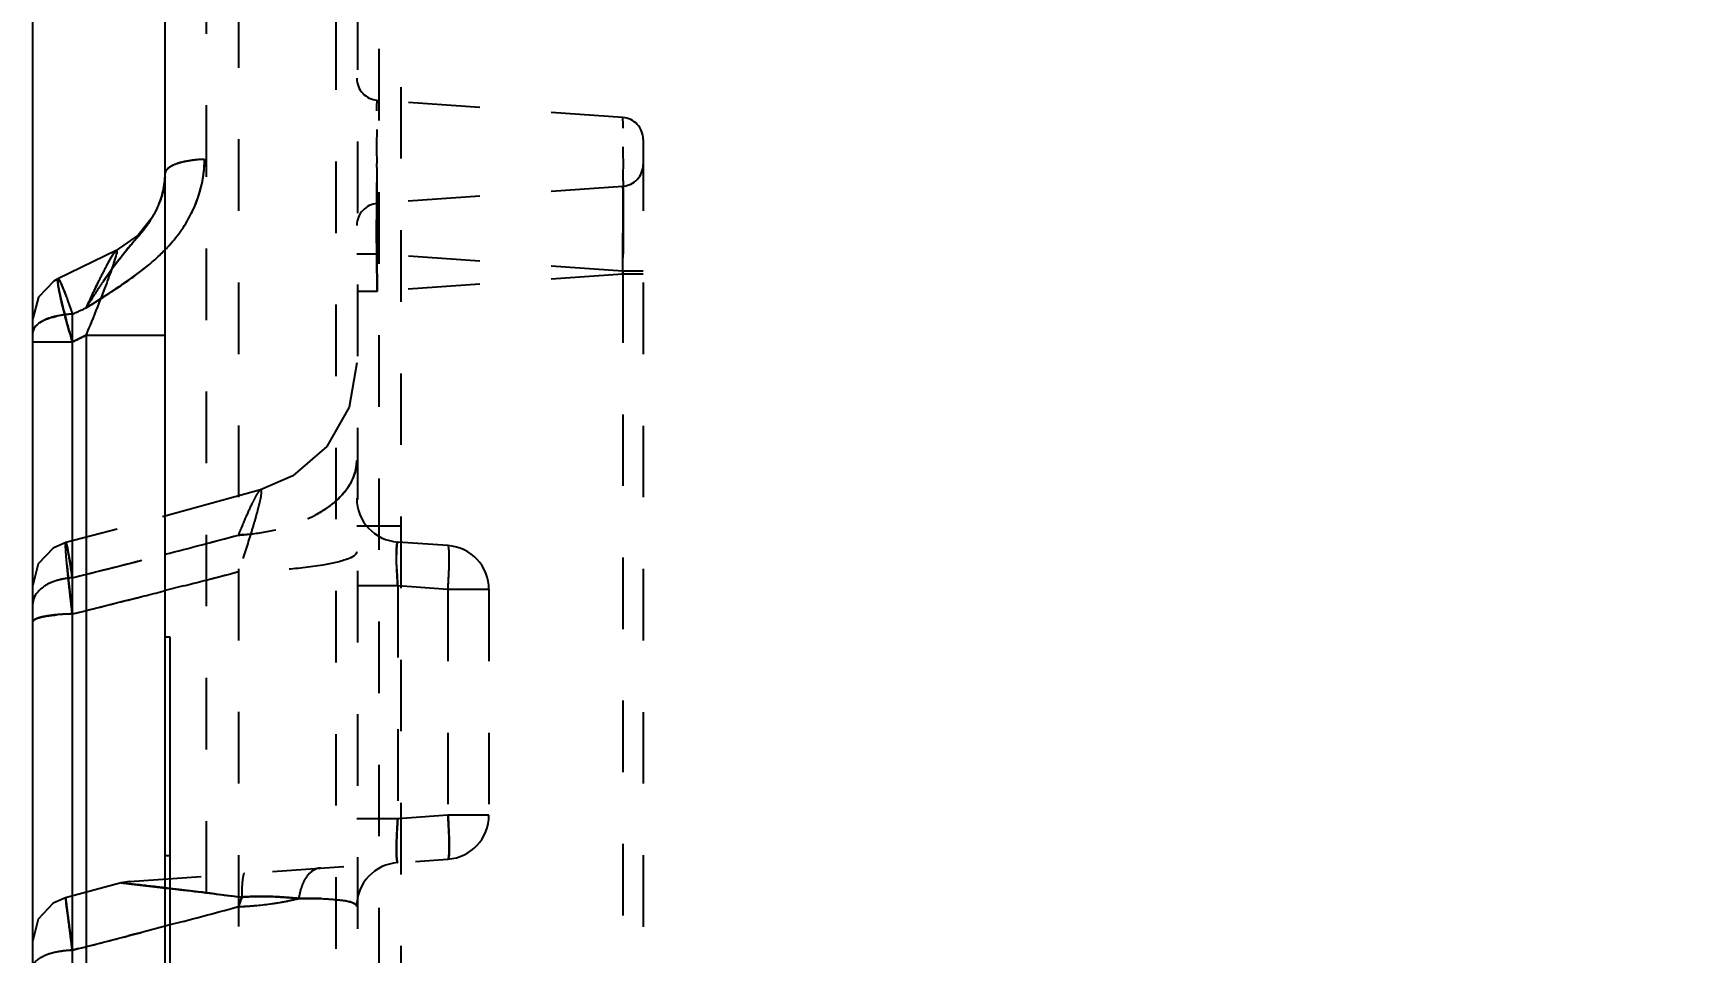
# Model space of a CAD drawing. Header units: millimetres. Extents: x 1727 to 4210, y -6182 to 759.
# Drawn here: x 2841.48 to 2878.98, y -2686.38 to -2665.41 of the extents above; entities that cross this region are included whole.
import ezdxf

# ---------------------------------------------------------------- set-up
doc = ezdxf.new("R2010")
doc.units = ezdxf.units.MM
doc.header["$LTSCALE"] = 16.335
doc.header["$PDMODE"] = 3
doc.header["$PDSIZE"] = 0.3125
doc.linetypes.add('HIDDEN', pattern=[0.2, 0.1, -0.1])
doc.layers.get('0').update_dxf_attribs({"linetype": 'CONTINUOUS'})
doc.layers.get('Defpoints').update_dxf_attribs({"linetype": 'CONTINUOUS'})
doc.layers.add('DEFAULT_2', color=8, linetype='HIDDEN')
doc.styles.get("Standard").update_dxf_attribs({"font": 'txt', "width": 0.8})
doc.dimstyles.new('mold', dxfattribs={"dimtxt": 8, "dimasz": 5, "dimexe": 0, "dimexo": 0, "dimgap": 0, "dimtad": 1, "dimzin": 1, "dimtxsty": 'Standard', "dimcen": 0, "dimclrd": 4, "dimclre": 4, "dimclrt": 6, "dimazin": 0, "dimtfac": 1, "dimtofl": 0, "dimtmove": 0, "dimatfit": 3, "dimfxl": 0, "dimarcsym": 0})

# ---------------------------------------------------------------- blocks, each defined once
blk = doc.blocks.new('*D314')
at = {"color": 4, "lineweight": -2}
for p, q in [((2841.483, -2674.605), (2841.483, -2511.312)), ((2846.483, -2511.312), (2911.483, -2511.312)), ((2916.483, -2637.615), (2916.483, -2511.312))]:
    blk.add_line(p, q, dxfattribs=at)
at = {"color": 4}
for points in [[(2846.483, -2510.478), (2846.483, -2512.145), (2841.483, -2511.312)], [(2911.483, -2510.478), (2911.483, -2512.145), (2916.483, -2511.312)]]:
    blk.add_solid(points, dxfattribs=at)
at = {"layer": 'Defpoints', "color": 0}
for p in [(2916.483, -2511.312), (2916.483, -2637.615), (2841.483, -2674.605)]:
    blk.add_point(p, dxfattribs=at)
at = {"color": 6, "insert": (2884.732, -2506.645), "char_height": 8, "attachment_point": 5}
blk.add_mtext('75,00', dxfattribs=at)

msp = doc.modelspace()

# ---------------------------------------------------------------- linework, layer by layer
at = {"color": 7, "linetype": 'Continuous'}
for p, q in [((2844.498, -2882.769), (2844.498, -2532.769)), ((2843.383, -2670.373), (2842.055, -2671.019)), ((2843.383, -2670.373), (2843.383, -2670.373)), ((2841.959, -2671.072), (2841.61, -2671.436)), ((2842.055, -2671.019), (2841.959, -2671.072)), ((2842.055, -2671.019), (2842.055, -2671.019)), ((2841.61, -2671.436), (2841.483, -2671.926)), ((2841.483, -2727.512), (2841.483, -2671.926)), ((2841.483, -2672.458), (2842.383, -2672.458)), ((2842.383, -2710.246), (2842.383, -2672.458)), ((2842.488, -2672.409), (2842.384, -2672.46)), ((2842.696, -2672.305), (2842.488, -2672.409)), ((2842.698, -2672.308), (2842.698, -2710.396)), ((2844.498, -2672.308), (2842.698, -2672.308)), ((2844.498, -2679.19), (2844.608, -2679.19)), ((2844.608, -2679.19), (2844.608, -2689.19))]:
    msp.add_line(p, q, dxfattribs=at)
msp.add_lwpolyline([(2844.206, -2669.617), (2843.882, -2670.021), (2843.383, -2670.373)], dxfattribs=at)
for centre, radius, start, end in [((2842.167, -2668.382), 2.383, 326.7864, 328.8135), ((2835.478, -2668.096), 8.262, 340.8826, 341.4876)]:
    msp.add_arc(centre, radius, start, end, dxfattribs=at)
for points, knots in [([(2843.09, -2671.071), (2843.254, -2670.827), (2843.6, -2670.357), (2844.002, -2669.93), (2844.161, -2669.687)], [0, 0, 0, 0, 0.50376, 1, 1, 1, 1]), ([(2843.391, -2670.453), (2843.394, -2670.44), (2843.395, -2670.418), (2843.408, -2670.38), (2843.386, -2670.373), (2843.382, -2670.376)], [0, 0, 0, 0, 0.452945, 0.830935, 1, 1, 1, 1]), ([(2843.312, -2670.72), (2843.321, -2670.692), (2843.35, -2670.604), (2843.377, -2670.516), (2843.391, -2670.453)], [0, 0, 0, 0, 0.309049, 1, 1, 1, 1]), ([(2842.072, -2671.243), (2842.068, -2671.223), (2842.057, -2671.16), (2842.047, -2671.097), (2842.047, -2671.054)], [0, 0, 0, 0, 0.328465, 1, 1, 1, 1]), ([(2843.061, -2671.403), (2843.083, -2671.348), (2843.159, -2671.148), (2843.233, -2670.948), (2843.284, -2670.802)], [0, 0, 0, 0, 0.276268, 1, 1, 1, 1]), ([(2842.139, -2671.55), (2842.132, -2671.521), (2842.108, -2671.419), (2842.086, -2671.317), (2842.072, -2671.243)], [0, 0, 0, 0, 0.283776, 1, 1, 1, 1]), ([(2842.698, -2672.308), (2842.73, -2672.23), (2842.853, -2671.929), (2842.974, -2671.628), (2843.061, -2671.403)], [0, 0, 0, 0, 0.258, 1, 1, 1, 1]), ([(2842.383, -2672.458), (2842.358, -2672.377), (2842.272, -2672.075), (2842.192, -2671.772), (2842.139, -2671.55)], [0, 0, 0, 0, 0.270038, 1, 1, 1, 1])]:
    msp.add_open_spline(points, degree=3, knots=knots, dxfattribs=at)
at = {"layer": 'DEFAULT_2', "color": 8, "linetype": 'HIDDEN'}
for p, q in [((2848.899, -2605.811), (2848.869, -2788.13)), ((2848.393, -2609.533), (2848.397, -2788.216)), ((2845.432, -2611.519), (2845.432, -2784.018)), ((2846.169, -2622.096), (2846.169, -2776.07)), ((2849.372, -2652.704), (2849.372, -2755.888)), ((2849.874, -2653.574), (2849.874, -2755.028)), ((2854.934, -2667.335), (2849.337, -2666.943)), ((2855.402, -2667.836), (2855.402, -2693.531)), ((2854.948, -2668.779), (2854.948, -2668.892)), ((2854.934, -2668.908), (2849.337, -2669.299)), ((2849.327, -2669.3), (2849.328, -2669.366)), ((2843.882, -2670.021), (2843.881, -2670.022)), ((2849.337, -2670.452), (2848.869, -2670.452)), ((2854.934, -2670.844), (2849.337, -2670.452)), ((2842.056, -2671.019), (2842.056, -2671.019)), ((2854.934, -2670.913), (2849.337, -2671.304)), ((2854.934, -2670.844), (2854.934, -2690.524)), ((2855.402, -2670.844), (2854.934, -2670.844)), ((2855.402, -2670.913), (2854.934, -2670.913)), ((2849.337, -2671.304), (2848.869, -2671.304)), ((2842.383, -2672.458), (2842.383, -2671.824)), ((2848.869, -2672.935), (2848.694, -2673.948)), ((2848.694, -2673.948), (2848.188, -2674.842)), ((2848.188, -2674.842), (2847.411, -2675.515)), ((2847.411, -2675.515), (2846.671, -2675.836)), ((2846.671, -2675.836), (2845.876, -2676.058)), ((2846.014, -2676.019), (2843.267, -2676.765)), ((2843.406, -2676.728), (2842.234, -2677.037)), ((2849.874, -2676.664), (2848.869, -2676.664)), ((2842.234, -2677.037), (2841.947, -2677.162)), ((2842.234, -2677.037), (2842.234, -2677.036)), ((2850.949, -2677.106), (2849.804, -2677.026)), ((2841.947, -2677.162), (2841.606, -2677.526)), ((2841.606, -2677.526), (2841.483, -2678.009)), ((2844.917, -2678.027), (2844.498, -2678.134)), ((2849.804, -2678.028), (2848.869, -2678.028)), ((2849.804, -2678.028), (2849.804, -2683.339)), ((2850.949, -2678.109), (2849.804, -2678.028)), ((2850.949, -2678.109), (2850.949, -2683.259)), ((2851.884, -2678.109), (2850.949, -2678.109)), ((2851.884, -2678.109), (2851.884, -2683.259)), ((2849.804, -2683.339), (2848.869, -2683.339)), ((2850.949, -2683.259), (2849.804, -2683.339)), ((2851.884, -2683.259), (2850.949, -2683.259)), ((2844.608, -2684.19), (2844.498, -2684.19)), ((2843.689, -2684.769), (2850.949, -2684.261)), ((2843.494, -2684.802), (2842.228, -2685.144)), ((2843.688, -2684.769), (2843.493, -2684.802)), ((2843.55, -2684.809), (2843.495, -2684.802)), ((2844.606, -2684.932), (2844.498, -2684.919)), ((2844.82, -2684.957), (2844.606, -2684.932)), ((2845.195, -2685.001), (2844.82, -2684.957)), ((2846.169, -2685.346), (2846.247, -2685.129)), ((2846.247, -2685.129), (2846.17, -2685.346)), ((2841.606, -2685.632), (2841.483, -2686.115)), ((2844.917, -2685.682), (2844.608, -2685.763)), ((2842.311, -2685.788), (2842.338, -2685.99)), ((2843.801, -2685.975), (2843.654, -2686.013)), ((2843.992, -2685.925), (2843.801, -2685.975)), ((2844.498, -2685.792), (2843.992, -2685.925)), ((2844.608, -2685.763), (2844.498, -2685.792)), ((2842.526, -2686.304), (2842.383, -2686.341))]:
    msp.add_line(p, q, dxfattribs=at)
msp.add_lwpolyline([(2842.228, -2685.144), (2841.947, -2685.268), (2841.606, -2685.632)], dxfattribs=at)
for centre, radius, start, end in [((2849.372, -2666.442), 0.502, 180, 266), ((2854.899, -2667.836), 0.502, 0, 86), ((2958.877, -2668.001), 109.554, 179.79744, 180.20267), ((2735.242, -2668.393), 119.707, 359.81517, 0.1854), ((2845.49, -2671.006), 2.717, 91.9409, 99.3777), ((3090.626, -2667.696), 241.304, 180.16425, 180.38076), ((2854.899, -2668.406), 0.502, 274, 0), ((2842.72, -2668.616), 1.778, 357.4473, 0.0187), ((2636.289, -2668.2), 218.66, 359.59251, 359.81859), ((2849.372, -2669.8), 0.502, 94, 180), ((3185.287, -2667.124), 335.967, 180.38242, 180.56761), ((2768.051, -2669.271), 86.899, 359.32727, 359.69592), ((2922.941, -2669.778), 73.619, 180.27086, 180.70555), ((2745.121, -2669.01), 109.83, 359.00734, 359.33151), ((2849.257, -2675.116), 7.375, 140.3023, 141.3062), ((3003.373, -2668.745), 154.057, 180.72119, 180.95176), ((2842.468, -2673.887), 2.064, 98.6651, 102.422), ((2842.478, -2673.937), 2.116, 92.5947, 98.7443), ((2802.836, -2585.183), 95.24, 294.53398, 294.74256), ((2802.79, -2585.083), 95.35, 294.53384, 294.74216), ((2802.574, -2591.787), 89.961, 296.26479, 296.4871), ((2849.874, -2676.023), 1.005, 180, 266), ((2778.136, -2420.23), 265.502, 284.00361, 284.84745), ((2781.857, -2434.471), 250.783, 284.46463, 284.85942), ((2850.879, -2678.109), 1.005, 0, 86), ((2774.968, -2407.731), 278.395, 284.0138, 284.46293), ((2842.48, -2679.395), 1.557, 93.6026, 107.041), ((2868.647, -2675.095), 26.5, 185.2875, 186.3927), ((2778.607, -2420.537), 265.891, 283.87794, 284.72008), ((2782.856, -2436.943), 248.944, 284.43575, 284.73372), ((2863.35, -2677.089), 13.579, 182.3411, 183.9659), ((2837.646, -2677.175), 13.336, 355.9876, 357.6337), ((2897.353, -2671.865), 55.388, 186.4071, 186.6941), ((2778.713, -2420.831), 265.58, 284.15389, 284.34166), ((2741.607, -2690.151), 101.428, 6.50152, 6.69757), ((2773.311, -2399.36), 287.72, 283.89042, 284.15143), ((2842.471, -2683.582), 4.916, 91.0357, 95.2213), ((2850.879, -2683.259), 1.005, 274, 0), ((2849.874, -2685.344), 1.005, 94, 180), ((2778.169, -2434.27), 260.121, 284.29175, 285.15421), ((2782.565, -2450.719), 243.095, 284.86186, 285.16762), ((2827.698, -2831.422), 147.462, 83.00306, 83.18575), ((2865.814, -2521.622), 164.674, 262.97076, 263.17598), ((2846.633, -2689.815), 4.702, 93.6905, 94.7071), ((2807.296, -2690.631), 35.348, 6.972, 7.5457), ((2773.607, -2416.607), 278.364, 284.3348, 284.57456), ((2842.475, -2688.599), 2.26, 92.3434, 101.5103)]:
    msp.add_arc(centre, radius, start, end, dxfattribs=at)
for points, knots in [([(2849.337, -2670.452), (2849.335, -2670.224), (2849.331, -2669.776), (2849.326, -2669.125), (2849.323, -2668.526), (2849.322, -2668.002), (2849.323, -2667.621), (2849.325, -2667.37), (2849.325, -2667.222), (2849.329, -2667.11), (2849.327, -2667.018), (2849.338, -2666.981), (2849.331, -2666.943), (2849.337, -2666.943)], [0, 0, 0, 0, 0.195211, 0.382939, 0.556108, 0.707644, 0.831157, 0.881225, 0.923008, 0.956138, 0.980248, 0.994975, 1, 1, 1, 1]), ([(2854.934, -2670.844), (2854.936, -2670.616), (2854.94, -2670.168), (2854.945, -2669.518), (2854.948, -2668.919), (2854.949, -2668.394), (2854.949, -2668.012), (2854.947, -2667.759), (2854.946, -2667.612), (2854.942, -2667.499), (2854.944, -2667.409), (2854.933, -2667.37), (2854.94, -2667.335), (2854.934, -2667.335)], [0, 0, 0, 0, 0.194894, 0.382674, 0.555521, 0.706999, 0.831358, 0.881769, 0.923714, 0.956771, 0.980603, 0.995048, 1, 1, 1, 1]), ([(2842.698, -2671.68), (2843.004, -2671.489), (2843.625, -2671.097), (2844.521, -2670.41), (2845.218, -2669.464), (2845.398, -2668.677), (2845.397, -2668.289)], [0, 0, 0, 0, 0.23861, 0.485713, 0.743331, 1, 1, 1, 1]), ([(2845.398, -2668.291), (2845.283, -2668.294), (2845.067, -2668.315), (2844.781, -2668.379), (2844.581, -2668.468), (2844.497, -2668.572), (2844.497, -2668.616)], [0, 0, 0, 0, 0.341642, 0.650339, 0.869024, 1, 1, 1, 1]), ([(2845.047, -2668.325), (2844.907, -2668.348), (2844.71, -2668.384), (2844.497, -2668.542), (2844.497, -2668.616)], [0, 0, 0, 0, 0.657652, 1, 1, 1, 1]), ([(2844.206, -2669.616), (2844.251, -2669.542), (2844.416, -2669.234), (2844.497, -2668.879), (2844.497, -2668.616)], [0, 0, 0, 0, 0.246844, 1, 1, 1, 1]), ([(2854.934, -2668.908), (2854.938, -2668.907), (2854.937, -2668.928), (2854.942, -2668.95), (2854.943, -2669.002), (2854.947, -2669.1), (2854.948, -2669.267), (2854.949, -2669.512), (2854.948, -2669.812), (2854.944, -2670.285), (2854.939, -2670.657), (2854.934, -2670.913)], [0, 0, 0, 0, 0.005158, 0.019895, 0.04399, 0.077098, 0.168894, 0.29235, 0.443835, 0.616976, 1, 1, 1, 1]), ([(2854.943, -2669.007), (2854.942, -2668.982), (2854.942, -2668.947), (2854.937, -2668.92), (2854.937, -2668.907), (2854.934, -2668.908)], [0, 0, 0, 0, 0.742818, 0.932856, 1, 1, 1, 1]), ([(2849.337, -2671.304), (2849.333, -2671.048), (2849.327, -2670.677), (2849.323, -2670.205), (2849.322, -2669.905), (2849.323, -2669.659), (2849.324, -2669.491), (2849.328, -2669.393), (2849.329, -2669.342), (2849.334, -2669.319), (2849.333, -2669.299), (2849.337, -2669.299)], [0, 0, 0, 0, 0.382469, 0.555214, 0.706616, 0.83094, 0.923316, 0.95641, 0.980299, 0.994836, 1, 1, 1, 1]), ([(2843.382, -2670.376), (2843.386, -2670.373), (2843.402, -2670.374), (2843.398, -2670.41), (2843.395, -2670.433), (2843.392, -2670.45), (2843.391, -2670.453)], [0, 0, 0, 0, 0.147499, 0.397381, 0.896382, 1, 1, 1, 1]), ([(2843.382, -2670.376), (2843.366, -2670.385), (2843.334, -2670.428), (2843.279, -2670.51), (2843.208, -2670.634), (2843.085, -2670.862), (2842.912, -2671.215), (2842.772, -2671.515), (2842.698, -2671.679)], [0, 0, 0, 0, 0.037086, 0.105486, 0.202695, 0.325641, 0.63412, 1, 1, 1, 1]), ([(2843.501, -2670.506), (2843.466, -2670.549), (2843.325, -2670.731), (2843.192, -2670.919), (2843.095, -2671.064)], [0, 0, 0, 0, 0.242679, 1, 1, 1, 1]), ([(2843.167, -2670.71), (2843.181, -2670.683), (2843.229, -2670.596), (2843.278, -2670.51), (2843.317, -2670.453)], [0, 0, 0, 0, 0.302492, 1, 1, 1, 1]), ([(2843.317, -2670.453), (2843.323, -2670.443), (2843.343, -2670.416), (2843.363, -2670.387), (2843.382, -2670.376)], [0, 0, 0, 0, 0.349243, 1, 1, 1, 1]), ([(2842.055, -2671.019), (2842.045, -2671.024), (2842.049, -2671.078), (2842.054, -2671.154), (2842.081, -2671.293), (2842.119, -2671.468), (2842.171, -2671.682), (2842.257, -2672.017), (2842.329, -2672.279), (2842.383, -2672.458)], [0, 0, 0, 0, 0.024012, 0.08291, 0.175981, 0.299999, 0.450193, 0.621169, 1, 1, 1, 1]), ([(2842.056, -2671.019), (2842.061, -2671.016), (2842.082, -2671.037), (2842.101, -2671.073), (2842.135, -2671.143), (2842.193, -2671.281), (2842.278, -2671.512), (2842.345, -2671.711), (2842.383, -2671.824)], [0, 0, 0, 0, 0.021883, 0.074567, 0.159723, 0.276136, 0.593198, 1, 1, 1, 1]), ([(2842.138, -2671.152), (2842.132, -2671.137), (2842.112, -2671.095), (2842.092, -2671.051), (2842.072, -2671.028)], [0, 0, 0, 0, 0.344872, 1, 1, 1, 1]), ([(2843.095, -2671.064), (2843.061, -2671.113), (2842.926, -2671.316), (2842.796, -2671.523), (2842.698, -2671.679)], [0, 0, 0, 0, 0.243487, 1, 1, 1, 1]), ([(2842.698, -2671.679), (2842.72, -2671.629), (2842.808, -2671.437), (2842.898, -2671.246), (2842.966, -2671.106)], [0, 0, 0, 0, 0.262774, 1, 1, 1, 1]), ([(2842.245, -2671.424), (2842.236, -2671.397), (2842.202, -2671.306), (2842.166, -2671.215), (2842.138, -2671.152)], [0, 0, 0, 0, 0.292642, 1, 1, 1, 1]), ([(2842.383, -2671.824), (2842.265, -2671.829), (2842.038, -2671.861), (2841.718, -2671.947), (2841.483, -2672.122), (2841.483, -2672.247)], [0, 0, 0, 0, 0.338995, 0.642809, 1, 1, 1, 1]), ([(2841.483, -2672.247), (2841.483, -2672.162), (2841.66, -2671.961), (2841.882, -2671.903), (2842.024, -2671.871)], [0, 0, 0, 0, 0.366623, 1, 1, 1, 1]), ([(2848.869, -2675.161), (2848.869, -2675.369), (2848.7, -2675.848), (2848.066, -2676.383), (2847.184, -2676.741), (2846.513, -2676.846), (2846.169, -2676.867)], [0, 0, 0, 0, 0.180549, 0.414554, 0.70055, 1, 1, 1, 1]), ([(2848.733, -2675.672), (2848.755, -2675.63), (2848.832, -2675.47), (2848.869, -2675.291), (2848.869, -2675.161)], [0, 0, 0, 0, 0.268597, 1, 1, 1, 1]), ([(2846.67, -2675.837), (2846.681, -2675.834), (2846.696, -2675.87), (2846.689, -2675.908), (2846.68, -2676.001), (2846.644, -2676.151), (2846.587, -2676.379), (2846.506, -2676.657), (2846.369, -2677.105), (2846.252, -2677.457), (2846.169, -2677.701)], [0, 0, 0, 0, 0.016849, 0.037745, 0.068214, 0.156454, 0.277897, 0.428377, 0.602907, 1, 1, 1, 1]), ([(2846.67, -2675.837), (2846.658, -2675.841), (2846.633, -2675.87), (2846.594, -2675.926), (2846.544, -2676.017), (2846.455, -2676.194), (2846.327, -2676.48), (2846.225, -2676.728), (2846.169, -2676.867)], [0, 0, 0, 0, 0.032729, 0.093708, 0.183393, 0.300941, 0.610184, 1, 1, 1, 1]), ([(2848.343, -2676.128), (2848.385, -2676.094), (2848.534, -2675.959), (2848.662, -2675.8), (2848.733, -2675.672)], [0, 0, 0, 0, 0.270771, 1, 1, 1, 1]), ([(2847.753, -2676.493), (2847.809, -2676.467), (2848.016, -2676.365), (2848.213, -2676.238), (2848.343, -2676.128)], [0, 0, 0, 0, 0.264319, 1, 1, 1, 1]), ([(2846.169, -2676.867), (2846.24, -2676.862), (2846.526, -2676.839), (2846.81, -2676.793), (2847.021, -2676.743)], [0, 0, 0, 0, 0.245793, 1, 1, 1, 1]), ([(2842.383, -2678.666), (2842.358, -2678.453), (2842.321, -2678.146), (2842.28, -2677.758), (2842.257, -2677.519), (2842.24, -2677.322), (2842.231, -2677.18), (2842.226, -2677.088), (2842.229, -2677.052), (2842.231, -2677.037), (2842.234, -2677.037)], [0, 0, 0, 0, 0.393222, 0.565358, 0.714068, 0.834977, 0.924478, 0.979761, 0.99418, 1, 1, 1, 1]), ([(2842.234, -2677.037), (2842.23, -2677.037), (2842.229, -2677.056), (2842.227, -2677.081), (2842.228, -2677.131), (2842.23, -2677.168), (2842.231, -2677.19)], [0, 0, 0, 0, 0.074981, 0.265939, 0.574917, 1, 1, 1, 1]), ([(2842.234, -2677.037), (2842.24, -2677.035), (2842.248, -2677.074), (2842.255, -2677.09), (2842.259, -2677.109)], [0, 0, 0, 0, 0.261674, 1, 1, 1, 1]), ([(2842.383, -2677.841), (2842.367, -2677.728), (2842.336, -2677.53), (2842.297, -2677.3), (2842.271, -2677.164), (2842.257, -2677.094), (2842.246, -2677.062), (2842.239, -2677.036), (2842.234, -2677.037)], [0, 0, 0, 0, 0.417556, 0.734343, 0.848679, 0.931508, 0.981791, 1, 1, 1, 1]), ([(2842.259, -2677.109), (2842.268, -2677.146), (2842.315, -2677.389), (2842.354, -2677.634), (2842.383, -2677.841)], [0, 0, 0, 0, 0.156622, 1, 1, 1, 1]), ([(2849.804, -2677.026), (2849.797, -2677.025), (2849.788, -2677.062), (2849.781, -2677.11), (2849.776, -2677.206), (2849.775, -2677.276), (2849.775, -2677.318)], [0, 0, 0, 0, 0.076141, 0.270706, 0.581542, 1, 1, 1, 1]), ([(2849.804, -2678.028), (2849.795, -2677.9), (2849.782, -2677.664), (2849.774, -2677.383), (2849.776, -2677.206), (2849.781, -2677.11), (2849.788, -2677.062), (2849.797, -2677.026), (2849.804, -2677.026)], [0, 0, 0, 0, 0.382733, 0.706444, 0.82925, 0.920469, 0.97759, 1, 1, 1, 1]), ([(2850.949, -2678.109), (2850.958, -2677.981), (2850.972, -2677.746), (2850.979, -2677.467), (2850.977, -2677.289), (2850.973, -2677.192), (2850.966, -2677.142), (2850.957, -2677.107), (2850.949, -2677.106)], [0, 0, 0, 0, 0.380265, 0.702578, 0.82629, 0.91878, 0.976623, 1, 1, 1, 1]), ([(2848.869, -2677.247), (2848.869, -2677.277), (2848.809, -2677.352), (2848.55, -2677.466), (2847.994, -2677.582), (2847.154, -2677.669), (2846.51, -2677.696), (2846.169, -2677.701)], [0, 0, 0, 0, 0.032375, 0.090668, 0.30773, 0.634477, 1, 1, 1, 1]), ([(2848.733, -2677.383), (2848.754, -2677.373), (2848.809, -2677.343), (2848.869, -2677.289), (2848.869, -2677.247)], [0, 0, 0, 0, 0.356207, 1, 1, 1, 1]), ([(2842.383, -2677.841), (2842.267, -2677.848), (2842.043, -2677.89), (2841.69, -2678.025), (2841.483, -2678.273), (2841.483, -2678.43)], [0, 0, 0, 0, 0.301526, 0.587846, 1, 1, 1, 1]), ([(2841.483, -2678.43), (2841.483, -2678.413), (2841.489, -2678.339), (2841.52, -2678.269), (2841.55, -2678.221)], [0, 0, 0, 0, 0.231747, 1, 1, 1, 1]), ([(2842.383, -2678.666), (2842.269, -2678.668), (2842.056, -2678.679), (2841.767, -2678.715), (2841.592, -2678.756), (2841.483, -2678.813), (2841.483, -2678.843)], [0, 0, 0, 0, 0.364877, 0.689044, 0.903618, 1, 1, 1, 1]), ([(2841.483, -2678.843), (2841.483, -2678.824), (2841.536, -2678.78), (2841.711, -2678.722), (2841.889, -2678.698), (2842.024, -2678.686)], [0, 0, 0, 0, 0.100101, 0.298596, 1, 1, 1, 1]), ([(2849.804, -2684.341), (2849.797, -2684.342), (2849.788, -2684.305), (2849.781, -2684.258), (2849.776, -2684.162), (2849.774, -2683.984), (2849.782, -2683.703), (2849.795, -2683.467), (2849.804, -2683.339)], [0, 0, 0, 0, 0.022354, 0.079465, 0.170706, 0.293543, 0.617278, 1, 1, 1, 1]), ([(2849.804, -2683.339), (2849.8, -2683.404), (2849.785, -2683.641), (2849.775, -2683.879), (2849.775, -2684.05)], [0, 0, 0, 0, 0.276394, 1, 1, 1, 1]), ([(2850.949, -2684.261), (2850.957, -2684.261), (2850.966, -2684.225), (2850.973, -2684.175), (2850.977, -2684.079), (2850.979, -2683.9), (2850.972, -2683.621), (2850.958, -2683.386), (2850.949, -2683.259)], [0, 0, 0, 0, 0.023377, 0.08122, 0.17371, 0.297422, 0.619735, 1, 1, 1, 1]), ([(2850.949, -2683.259), (2850.962, -2683.444), (2850.976, -2683.751), (2850.983, -2684.061), (2850.971, -2684.183)], [0, 0, 0, 0, 0.600941, 1, 1, 1, 1]), ([(2849.775, -2684.05), (2849.775, -2684.072), (2849.776, -2684.144), (2849.778, -2684.216), (2849.783, -2684.266)], [0, 0, 0, 0, 0.304652, 1, 1, 1, 1]), ([(2850.971, -2684.183), (2850.969, -2684.203), (2850.966, -2684.225), (2850.957, -2684.261), (2850.949, -2684.261)], [0, 0, 0, 0, 0.712172, 1, 1, 1, 1]), ([(2846.308, -2684.586), (2846.291, -2684.587), (2846.274, -2684.66), (2846.258, -2684.756), (2846.247, -2684.931), (2846.246, -2685.058), (2846.247, -2685.129)], [0, 0, 0, 0, 0.090745, 0.301173, 0.612576, 1, 1, 1, 1]), ([(2846.308, -2684.586), (2846.291, -2684.587), (2846.274, -2684.661), (2846.258, -2684.758), (2846.247, -2684.933), (2846.246, -2685.058), (2846.247, -2685.129)], [0, 0, 0, 0, 0.092267, 0.305021, 0.616862, 1, 1, 1, 1]), ([(2848.04, -2684.465), (2847.915, -2684.473), (2847.723, -2684.624), (2847.601, -2684.897), (2847.559, -2685.069), (2847.546, -2685.16)], [0, 0, 0, 0, 0.417159, 0.695859, 1, 1, 1, 1]), ([(2848.04, -2684.465), (2848.019, -2684.466), (2847.93, -2684.482), (2847.85, -2684.533), (2847.8, -2684.58)], [0, 0, 0, 0, 0.23246, 1, 1, 1, 1]), ([(2849.783, -2684.266), (2849.785, -2684.285), (2849.788, -2684.305), (2849.797, -2684.342), (2849.804, -2684.341)], [0, 0, 0, 0, 0.718148, 1, 1, 1, 1]), ([(2843.495, -2684.802), (2843.494, -2684.8), (2843.511, -2684.806), (2843.523, -2684.803), (2843.559, -2684.81), (2843.619, -2684.815), (2843.715, -2684.828), (2843.846, -2684.843), (2843.995, -2684.86), (2844.214, -2684.885), (2844.383, -2684.907), (2844.498, -2684.919)], [0, 0, 0, 0, 0.00694, 0.027408, 0.059789, 0.102381, 0.211754, 0.345416, 0.495417, 0.656529, 1, 1, 1, 1]), ([(2844.498, -2684.919), (2844.403, -2684.908), (2844.087, -2684.87), (2843.771, -2684.834), (2843.55, -2684.809)], [0, 0, 0, 0, 0.299983, 1, 1, 1, 1]), ([(2844.498, -2684.919), (2844.638, -2684.935), (2845.221, -2685.003), (2845.804, -2685.077), (2846.247, -2685.129)], [0, 0, 0, 0, 0.24015, 1, 1, 1, 1]), ([(2842.228, -2685.144), (2842.224, -2685.145), (2842.235, -2685.166), (2842.231, -2685.192), (2842.243, -2685.247), (2842.25, -2685.319), (2842.262, -2685.411), (2842.282, -2685.569), (2842.299, -2685.697), (2842.311, -2685.788)], [0, 0, 0, 0, 0.01653, 0.066092, 0.148175, 0.261603, 0.405152, 0.577377, 1, 1, 1, 1]), ([(2842.383, -2686.341), (2842.363, -2686.178), (2842.322, -2685.889), (2842.279, -2685.517), (2842.24, -2685.283), (2842.236, -2685.171), (2842.228, -2685.144)], [0, 0, 0, 0, 0.407515, 0.726653, 0.929919, 1, 1, 1, 1]), ([(2846.169, -2685.346), (2846.291, -2685.341), (2846.753, -2685.312), (2847.214, -2685.243), (2847.546, -2685.16)], [0, 0, 0, 0, 0.261736, 1, 1, 1, 1]), ([(2846.169, -2685.346), (2846.25, -2685.342), (2846.567, -2685.325), (2846.882, -2685.289), (2847.115, -2685.249)], [0, 0, 0, 0, 0.254839, 1, 1, 1, 1]), ([(2846.247, -2685.129), (2846.362, -2685.119), (2846.796, -2685.1), (2847.229, -2685.131), (2847.546, -2685.16)], [0, 0, 0, 0, 0.266607, 1, 1, 1, 1]), ([(2847.101, -2685.125), (2847.039, -2685.122), (2846.782, -2685.109), (2846.525, -2685.11), (2846.33, -2685.123)], [0, 0, 0, 0, 0.241209, 1, 1, 1, 1]), ([(2847.546, -2685.16), (2847.51, -2685.157), (2847.362, -2685.144), (2847.214, -2685.132), (2847.101, -2685.125)], [0, 0, 0, 0, 0.240224, 1, 1, 1, 1]), ([(2847.115, -2685.249), (2847.152, -2685.243), (2847.297, -2685.217), (2847.44, -2685.186), (2847.546, -2685.16)], [0, 0, 0, 0, 0.258212, 1, 1, 1, 1]), ([(2847.546, -2685.16), (2847.734, -2685.157), (2848.058, -2685.155), (2848.483, -2685.192), (2848.727, -2685.224), (2848.869, -2685.303), (2848.869, -2685.344)], [0, 0, 0, 0, 0.413536, 0.71858, 0.911239, 1, 1, 1, 1]), ([(2848.052, -2685.163), (2848.014, -2685.162), (2847.845, -2685.157), (2847.676, -2685.158), (2847.546, -2685.16)], [0, 0, 0, 0, 0.229123, 1, 1, 1, 1]), ([(2848.869, -2685.344), (2848.869, -2685.333), (2848.855, -2685.298), (2848.79, -2685.26), (2848.733, -2685.242), (2848.697, -2685.232)], [0, 0, 0, 0, 0.157129, 0.487839, 1, 1, 1, 1]), ([(2842.383, -2686.341), (2842.268, -2686.345), (2842.046, -2686.374), (2841.732, -2686.451), (2841.483, -2686.611), (2841.483, -2686.734)], [0, 0, 0, 0, 0.334469, 0.639896, 1, 1, 1, 1])]:
    msp.add_open_spline(points, degree=3, knots=knots, dxfattribs=at)
for points in [[(2845.081, -2669.557), (2845.283, -2669.171), (2845.398, -2668.725), (2845.397, -2668.29)], [(2844.496, -2668.695), (2844.488, -2668.866), (2844.456, -2669.036), (2844.402, -2669.198)], [(2844.402, -2669.198), (2844.353, -2669.344), (2844.286, -2669.484), (2844.207, -2669.615)], [(2844.553, -2670.298), (2844.758, -2670.075), (2844.941, -2669.826), (2845.081, -2669.557)], [(2843.992, -2669.919), (2843.86, -2670.085), (2843.718, -2670.242), (2843.582, -2670.406)], [(2844.156, -2669.695), (2844.105, -2669.772), (2844.05, -2669.846), (2843.992, -2669.919)], [(2844.12, -2670.705), (2844.272, -2670.578), (2844.418, -2670.443), (2844.553, -2670.298)], [(2843.312, -2670.72), (2843.303, -2670.747), (2843.293, -2670.775), (2843.284, -2670.802)], [(2843.645, -2671.063), (2843.808, -2670.949), (2843.967, -2670.831), (2844.12, -2670.705)], [(2842.698, -2671.679), (2843.018, -2671.481), (2843.337, -2671.279), (2843.645, -2671.063)]]:
    msp.add_open_spline(points, degree=3, dxfattribs=at)

# ---------------------------------------------------------------- dimensions: what is measured, and where the dimension line sits
dim = msp.add_linear_dim(base=(2916.483, -2511.312), p1=(2841.483, -2674.605), p2=(2916.483, -2637.615), dimstyle='mold')
dim.commit()
dim.dimension.update_dxf_attribs({"geometry": '*D314', "text_midpoint": (2884.732, -2511.312), "dimtype": 160})

doc.saveas('drawing.dxf')
